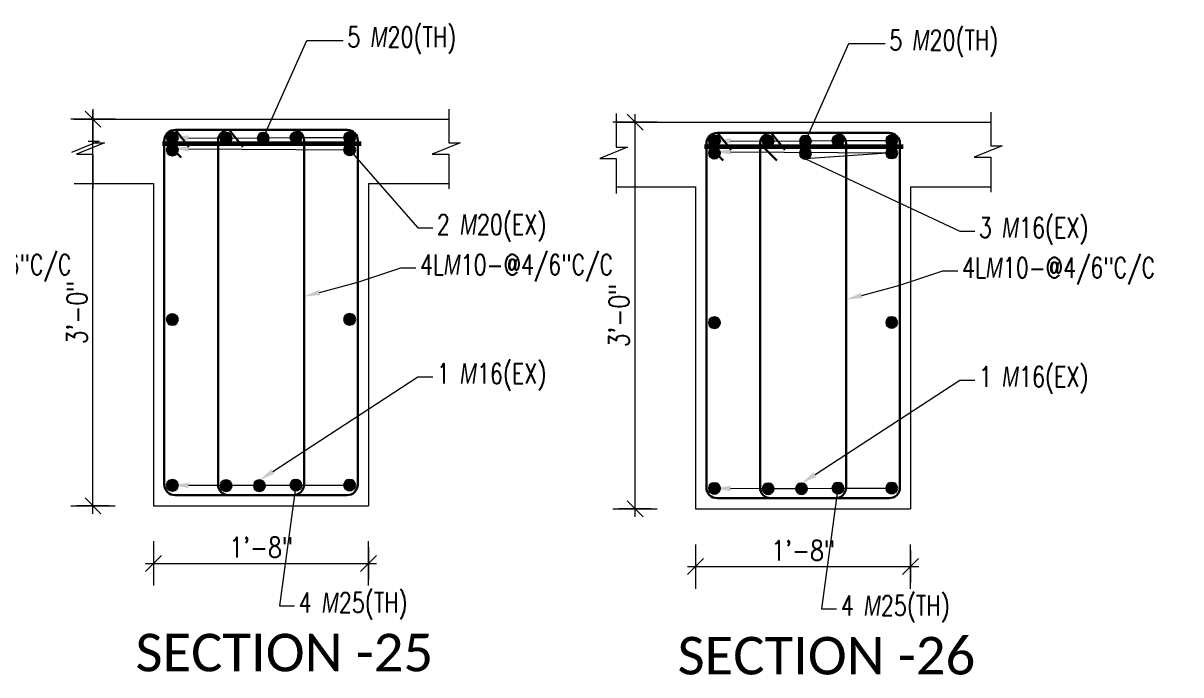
# Model space of a CAD drawing. Header units: inches. Extents: x 0 to 162649, y -36601 to -26324.
# Drawn here: x 156967.4 to 157075.1, y -36530.7 to -36470.1 of the extents above; entities that cross this region are included whole.
import ezdxf
from ezdxf import colors
from ezdxf.entities.mleader import LeaderData, LeaderLine
from ezdxf.math import Vec2, Vec3

# ---------------------------------------------------------------- set-up
doc = ezdxf.new("R2010")
doc.units = ezdxf.units.IN
doc.header["$MEASUREMENT"] = 0
for name, color, linetype, lineweight in [('Dim', 1, 'Continuous', 13), ('hatch', 252, 'Continuous', 0), ('OL_AR_Text', 140, 'Continuous', 5), ('Rein', 3, 'Continuous', 30), ('Stirrups', 191, 'Continuous', 25), ('TEXT', 7, 'Continuous', 9)]:
    doc.layers.add(name, color=color, linetype=linetype, lineweight=lineweight)
doc.styles.add('1-8 Annotative Text', font='calibri.ttf', dxfattribs={"height": 0.125})
doc.styles.add('DIM', font='simplex.shx', dxfattribs={"width": 0.75})
doc.styles.add('rmtext', font='romans.shx', dxfattribs={"width": 0.8})
doc.dimstyles.new('DIM-24', dxfattribs={"dimscale": 24, "dimtxt": 0.078125, "dimasz": 0.0625, "dimexe": 0.0625, "dimexo": 0.015625, "dimgap": 0.015625, "dimtad": 1, "dimdec": 1, "dimzin": 3, "dimdsep": 46, "dimlunit": 4, "dimtxsty": 'rmtext', "dimblk": 'OBLIQUE', "dimcen": 0.09375, "dimdle": 0.03125, "dimclrd": 1, "dimclre": 1, "dimclrt": 2, "dimadec": 0, "dimazin": 0, "dimtfac": 0.75, "dimtdec": 1, "dimtix": 1, "dimtmove": 0, "dimatfit": 3, "dimfxl": 0.0625, "dimfxlon": 1, "dimfrac": 1, "dimtolj": 1, "dimtzin": 0, "dimlwd": -1, "dimlwe": 5, "dimarcsym": 0})

# ---------------------------------------------------------------- blocks, each defined once
blk = doc.blocks.new('_Oblique')
for p, q in [((0, -1.375), (0, 1.375)), ((-0.495, -0.495), (0.495, 0.495))]:
    blk.add_line(p, q)
blk = doc.blocks.new('*D452')
at = {"layer": 'Defpoints', "color": 0, "transparency": 16777216}
for p in [(156979.57, -36515), (156999.57, -36515), (156999.57, -36520.35)]:
    blk.add_point(p, dxfattribs=at)
at = {"layer": 'Dim', "color": 1, "lineweight": 5, "transparency": 16777216}
for p, q in [((156979.57, -36518.85), (156979.57, -36521.85)), ((156999.57, -36518.85), (156999.57, -36521.85))]:
    blk.add_line(p, q, dxfattribs=at)
at = {"layer": 'Dim', "color": 1, "transparency": 16777216}
blk.add_line((156978.82, -36520.35), (157000.32, -36520.35), dxfattribs=at)
at = {"layer": 'Dim', "color": 1, "transparency": 16777216, "xscale": 1.5, "yscale": 1.5, "zscale": 1.5, "rotation": 180}
blk.add_blockref('_Oblique', (156979.57, -36520.35), dxfattribs=at)
at = {"layer": 'Dim', "color": 1, "transparency": 16777216, "xscale": 1.5, "yscale": 1.5, "zscale": 1.5}
blk.add_blockref('_Oblique', (156999.57, -36520.35), dxfattribs=at)
at = {"layer": 'Dim', "color": 2, "transparency": 16777216, "insert": (156989.57, -36518.86), "char_height": 1.875, "attachment_point": 5, "style": 'rmtext'}
blk.add_mtext('\\A1;1\'-8"', dxfattribs=at)
blk = doc.blocks.new('*D453')
at = {"layer": 'Defpoints', "color": 0, "transparency": 16777216}
for p in [(156973.94, -36479), (156979.57, -36479), (156979.57, -36515)]:
    blk.add_point(p, dxfattribs=at)
at = {"layer": 'Dim', "color": 1, "lineweight": 5, "transparency": 16777216}
for p, q in [((156975.44, -36479), (156972.44, -36479)), ((156975.44, -36515), (156972.44, -36515))]:
    blk.add_line(p, q, dxfattribs=at)
at = {"layer": 'Dim', "color": 1, "transparency": 16777216}
blk.add_line((156973.94, -36515.75), (156973.94, -36478.25), dxfattribs=at)
at = {"layer": 'Dim', "color": 1, "transparency": 16777216, "xscale": 1.5, "yscale": 1.5, "zscale": 1.5}
for p, rotation in [((156973.94, -36479), 90), ((156973.94, -36515), 270)]:
    blk.add_blockref('_Oblique', p, dxfattribs=dict(at, rotation=rotation))
at = {"layer": 'Dim', "color": 2, "transparency": 16777216, "insert": (156972.45, -36497), "char_height": 1.875, "attachment_point": 5, "rotation": 90, "style": 'rmtext'}
blk.add_mtext('\\A1;3\'-0"', dxfattribs=at)
blk = doc.blocks.new('*D454')
at = {"layer": 'Defpoints', "color": 0, "transparency": 16777216}
for p in [(157029.99, -36515.28), (157049.99, -36515.28), (157049.99, -36520.64)]:
    blk.add_point(p, dxfattribs=at)
at = {"layer": 'Dim', "color": 1, "lineweight": 5, "transparency": 16777216}
for p, q in [((157029.99, -36519.14), (157029.99, -36522.14)), ((157049.99, -36519.14), (157049.99, -36522.14))]:
    blk.add_line(p, q, dxfattribs=at)
at = {"layer": 'Dim', "color": 1, "transparency": 16777216}
blk.add_line((157029.24, -36520.64), (157050.74, -36520.64), dxfattribs=at)
at = {"layer": 'Dim', "color": 1, "transparency": 16777216, "xscale": 1.5, "yscale": 1.5, "zscale": 1.5, "rotation": 180}
blk.add_blockref('_Oblique', (157029.99, -36520.64), dxfattribs=at)
at = {"layer": 'Dim', "color": 1, "transparency": 16777216, "xscale": 1.5, "yscale": 1.5, "zscale": 1.5}
blk.add_blockref('_Oblique', (157049.99, -36520.64), dxfattribs=at)
at = {"layer": 'Dim', "color": 2, "transparency": 16777216, "insert": (157039.99, -36519.15), "char_height": 1.875, "attachment_point": 5, "style": 'rmtext'}
blk.add_mtext('\\A1;1\'-8"', dxfattribs=at)
blk = doc.blocks.new('*D455')
at = {"layer": 'Defpoints', "color": 0, "transparency": 16777216}
for p in [(157024.36, -36479.28), (157029.99, -36479.28), (157029.99, -36515.28)]:
    blk.add_point(p, dxfattribs=at)
at = {"layer": 'Dim', "color": 1, "transparency": 16777216}
blk.add_line((157024.36, -36516.03), (157024.36, -36478.53), dxfattribs=at)
at = {"layer": 'Dim', "color": 1, "lineweight": 5, "transparency": 16777216}
for p, q in [((157025.86, -36479.28), (157022.86, -36479.28)), ((157025.86, -36515.28), (157022.86, -36515.28))]:
    blk.add_line(p, q, dxfattribs=at)
at = {"layer": 'Dim', "color": 1, "transparency": 16777216, "xscale": 1.5, "yscale": 1.5, "zscale": 1.5}
for p, rotation in [((157024.36, -36479.28), 90), ((157024.36, -36515.28), 270)]:
    blk.add_blockref('_Oblique', p, dxfattribs=dict(at, rotation=rotation))
at = {"layer": 'Dim', "color": 2, "transparency": 16777216, "insert": (157022.87, -36497.28), "char_height": 1.875, "attachment_point": 5, "rotation": 90, "style": 'rmtext'}
blk.add_mtext('\\A1;3\'-0"', dxfattribs=at)

msp = doc.modelspace()

# ---------------------------------------------------------------- hatches: boundary and pattern name
at = {"layer": 'Rein'}
h = msp.add_hatch(color=256, dxfattribs=at)
h.dxf.hatch_style = 1
h.paths.add_polyline_path([(156981.82, -36480.72, 1), (156980.82, -36480.72, 1)])
h = msp.add_hatch(color=256, dxfattribs=at)
h.dxf.hatch_style = 1
h.paths.add_polyline_path([(156986.82, -36480.76, 1), (156985.82, -36480.76, 1)])
h = msp.add_hatch(color=256, dxfattribs=at)
h.dxf.hatch_style = 1
h.paths.add_polyline_path([(156990.28, -36480.76, 1), (156989.28, -36480.76, 1)])
h = msp.add_hatch(color=256, dxfattribs=at)
h.dxf.hatch_style = 1
h.paths.add_polyline_path([(156993.31, -36480.7, 1), (156992.31, -36480.7, 1)])
h = msp.add_hatch(color=256, dxfattribs=at)
h.dxf.hatch_style = 1
h.paths.add_polyline_path([(156998.31, -36480.7, 1), (156997.31, -36480.7, 1)])
h = msp.add_hatch(color=256, dxfattribs=at)
h.dxf.hatch_style = 1
h.paths.add_polyline_path([(156998.31, -36481.85, 1), (156997.31, -36481.85, 1)])
h = msp.add_hatch(color=256, dxfattribs=at)
h.dxf.hatch_style = 1
h.paths.add_polyline_path([(157032.24, -36481.01, 1), (157031.24, -36481.01, 1)])
h = msp.add_hatch(color=256, dxfattribs=at)
h.dxf.hatch_style = 1
h.paths.add_polyline_path([(157037.24, -36481.04, 1), (157036.24, -36481.04, 1)])
h = msp.add_hatch(color=256, dxfattribs=at)
h.dxf.hatch_style = 1
h.paths.add_polyline_path([(157040.7, -36481.04, 1), (157039.7, -36481.04, 1)])
h = msp.add_hatch(color=256, dxfattribs=at)
h.dxf.hatch_style = 1
h.paths.add_polyline_path([(157043.73, -36480.99, 1), (157042.73, -36480.99, 1)])
h = msp.add_hatch(color=256, dxfattribs=at)
h.dxf.hatch_style = 1
h.paths.add_polyline_path([(157048.73, -36480.99, 1), (157047.73, -36480.99, 1)])
h = msp.add_hatch(color=256, dxfattribs=at)
h.dxf.hatch_style = 1
h.paths.add_polyline_path([(156981.82, -36481.87, 1), (156980.82, -36481.87, 1)])
h = msp.add_hatch(color=256, dxfattribs=at)
h.dxf.hatch_style = 1
h.paths.add_polyline_path([(157032.24, -36482.16, 1), (157031.24, -36482.16, 1)])
h = msp.add_hatch(color=256, dxfattribs=at)
h.dxf.hatch_style = 1
h.paths.add_polyline_path([(157040.7, -36482.19, 1), (157039.7, -36482.19, 1)])
h = msp.add_hatch(color=256, dxfattribs=at)
h.dxf.hatch_style = 1
h.paths.add_polyline_path([(157048.73, -36482.14, 1), (157047.73, -36482.14, 1)])
h = msp.add_hatch(color=256, dxfattribs=at)
h.dxf.hatch_style = 1
h.paths.add_polyline_path([(156981.82, -36497.65, 1), (156980.82, -36497.65, 1)])
h = msp.add_hatch(color=256, dxfattribs=at)
h.dxf.hatch_style = 1
h.paths.add_polyline_path([(156998.31, -36497.63, 1), (156997.31, -36497.63, 1)])
h = msp.add_hatch(color=256, dxfattribs=at)
h.dxf.hatch_style = 1
h.paths.add_polyline_path([(157032.24, -36497.94, 1), (157031.24, -36497.94, 1)])
h = msp.add_hatch(color=256, dxfattribs=at)
h.dxf.hatch_style = 1
h.paths.add_polyline_path([(157048.73, -36497.92, 1), (157047.73, -36497.92, 1)])
h = msp.add_hatch(color=256, dxfattribs=at)
h.dxf.hatch_style = 1
h.paths.add_polyline_path([(156981.82, -36513.08, 1), (156980.82, -36513.08, 1)])
h = msp.add_hatch(color=256, dxfattribs=at)
h.dxf.hatch_style = 1
h.paths.add_polyline_path([(156993.31, -36513.06, 1), (156992.31, -36513.06, 1)])
h = msp.add_hatch(color=256, dxfattribs=at)
h.dxf.hatch_style = 1
h.paths.add_polyline_path([(156998.31, -36513.06, 1), (156997.31, -36513.06, 1)])
h = msp.add_hatch(color=256, dxfattribs=at)
h.dxf.hatch_style = 1
h.paths.add_polyline_path([(156986.82, -36513.11, 1), (156985.82, -36513.11, 1)])
h = msp.add_hatch(color=256, dxfattribs=at)
h.dxf.hatch_style = 1
h.paths.add_polyline_path([(156989.92, -36513.11, 1), (156988.92, -36513.11, 1)])
h = msp.add_hatch(color=256, dxfattribs=at)
h.dxf.hatch_style = 1
h.paths.add_polyline_path([(157032.24, -36513.37, 1), (157031.24, -36513.37, 1)])
h = msp.add_hatch(color=256, dxfattribs=at)
h.dxf.hatch_style = 1
h.paths.add_polyline_path([(157037.24, -36513.4, 1), (157036.24, -36513.4, 1)])
h = msp.add_hatch(color=256, dxfattribs=at)
h.dxf.hatch_style = 1
h.paths.add_polyline_path([(157040.34, -36513.4, 1), (157039.34, -36513.4, 1)])
h = msp.add_hatch(color=256, dxfattribs=at)
h.dxf.hatch_style = 1
h.paths.add_polyline_path([(157043.73, -36513.34, 1), (157042.73, -36513.34, 1)])
h = msp.add_hatch(color=256, dxfattribs=at)
h.dxf.hatch_style = 1
h.paths.add_polyline_path([(157048.73, -36513.34, 1), (157047.73, -36513.34, 1)])

# ---------------------------------------------------------------- linework, layer by layer
at = {"layer": 'Dim', "lineweight": 60}
for p, q in [((156980.39, -36481.25), (156998.89, -36481.25)), ((157030.81, -36481.53), (157049.31, -36481.53))]:
    msp.add_line(p, q, dxfattribs=at)
at = {"layer": 'hatch'}
for p, q in [((156973.94, -36478.06), (156973.94, -36481.19)), ((157007.04, -36478.06), (157007.04, -36481.19)), ((156972.2, -36479), (157007.04, -36479)), ((157022.61, -36478.48), (157022.61, -36481.61)), ((157057.46, -36478.34), (157057.46, -36481.47)), ((157022.61, -36479.28), (157057.46, -36479.28)), ((156974.53, -36481.04), (156971.93, -36482.1)), ((156975, -36481.19), (156972.4, -36482.25)), ((156975, -36481.19), (156972.4, -36482.25)), ((156973.48, -36481.04), (156974.53, -36481.04)), ((156973.94, -36481.19), (156975, -36481.19)), ((157008.1, -36481.19), (157005.5, -36482.25)), ((157007.04, -36481.19), (157008.1, -36481.19)), ((156972.4, -36482.25), (156973.94, -36482.25)), ((156973.94, -36482.25), (156973.94, -36485.49)), ((157005.5, -36482.25), (157007.04, -36482.25)), ((157007.04, -36482.25), (157007.04, -36485.49)), ((157023.67, -36481.61), (157021.07, -36482.67)), ((157022.61, -36481.61), (157023.67, -36481.61)), ((157058.51, -36481.47), (157055.91, -36482.54)), ((157057.46, -36481.47), (157058.51, -36481.47)), ((157021.07, -36482.67), (157022.61, -36482.67)), ((157022.61, -36482.67), (157022.61, -36485.92)), ((157055.91, -36482.54), (157057.46, -36482.54)), ((157057.46, -36482.54), (157057.46, -36485.78)), ((156972.2, -36485), (156979.57, -36485)), ((156979.57, -36485), (156979.57, -36515)), ((156999.57, -36485), (156999.57, -36515)), ((156999.57, -36485), (157007.04, -36485)), ((157022.61, -36485.28), (157029.99, -36485.28)), ((157029.99, -36485.28), (157029.99, -36515.28)), ((157049.99, -36485.28), (157049.99, -36515.28)), ((157049.99, -36485.28), (157057.46, -36485.28)), ((156979.57, -36515), (156999.57, -36515)), ((157029.99, -36515.28), (157049.99, -36515.28))]:
    msp.add_line(p, q, dxfattribs=at)
at = {"layer": 'Rein'}
for centre in [(156981.32, -36480.72), (156986.32, -36480.76), (156989.78, -36480.76), (156992.81, -36480.7), (156997.81, -36480.7), (156997.81, -36481.85), (157031.74, -36481.01), (157036.74, -36481.04), (157040.2, -36481.04), (157043.23, -36480.99), (157048.23, -36480.99), (156981.32, -36481.87), (157031.74, -36482.16), (157040.2, -36482.19), (157048.23, -36482.14), (156981.32, -36497.65), (156997.81, -36497.63), (157031.74, -36497.94), (157048.23, -36497.92), (156981.32, -36513.08), (156992.81, -36513.06), (156997.81, -36513.06), (156986.32, -36513.11), (156989.42, -36513.11), (157031.74, -36513.37), (157036.74, -36513.4), (157039.84, -36513.4), (157043.23, -36513.34), (157048.23, -36513.34)]:
    msp.add_circle(centre, 0.5, dxfattribs=at)
at = {"layer": 'Stirrups', "lineweight": 30}
for p, q in [((156981.61, -36480), (156982.87, -36481.57)), ((156986.61, -36480), (156987.87, -36481.57)), ((157032.02, -36480.28), (157033.29, -36481.86)), ((157037.02, -36480.28), (157038.29, -36481.86)), ((156980.57, -36481), (156982.15, -36482.56)), ((157030.99, -36481.28), (157032.56, -36482.85)), ((157035.99, -36481.28), (157037.56, -36482.85))]:
    msp.add_line(p, q, dxfattribs=at)
for points in [[(156981.57, -36514), (156997.57, -36514, 0.414214), (156998.57, -36513), (156998.57, -36481, 0.404381), (156997.61, -36480), (156981.61, -36480, 0.424115), (156980.57, -36481), (156980.57, -36513, 0.414214)], [(156986.57, -36514), (156992.57, -36514, 0.414214), (156993.57, -36513), (156993.57, -36481, 0.404381), (156992.61, -36480), (156986.61, -36480, 0.424115), (156985.57, -36481), (156985.57, -36513, 0.414214)], [(157031.99, -36514.28), (157047.99, -36514.28, 0.414214), (157048.99, -36513.28), (157048.99, -36481.28, 0.404381), (157048.02, -36480.28), (157032.02, -36480.28, 0.424115), (157030.99, -36481.28), (157030.99, -36513.28, 0.414214)], [(157036.99, -36514.28), (157042.99, -36514.28, 0.414214), (157043.99, -36513.28), (157043.99, -36481.28, 0.404381), (157043.02, -36480.28), (157037.02, -36480.28, 0.424115), (157035.99, -36481.28), (157035.99, -36513.28, 0.414214)]]:
    msp.add_lwpolyline(points, format="xyb", close=True, dxfattribs=at)

# ---------------------------------------------------------------- texts
at = {"layer": 'OL_AR_Text', "char_height": 3.5, "width": 2.6734445e-317, "attachment_point": 1, "style": '1-8 Annotative Text'}
for s, insert in [('SECTION -25', (156977.9, -36526.9)), ('SECTION -26', (157028.32, -36527.19))]:
    msp.add_mtext(s, dxfattribs=dict(at, insert=insert))

# ---------------------------------------------------------------- dimensions: what is measured, and where the dimension line sits
at = {"layer": 'Dim'}
for base, p1, p2, picture, middle in [((156973.94, -36479), (156979.57, -36515), (156979.57, -36479), '*D453', (156973.94, -36497)), ((157024.36, -36479.28), (157029.99, -36515.28), (157029.99, -36479.28), '*D455', (157024.36, -36497.28))]:
    dim = msp.add_linear_dim(base=base, p1=p1, p2=p2, angle=90, dimstyle='DIM-24', dxfattribs=at)
    dim.commit()
    dim.dimension.update_dxf_attribs({"geometry": picture, "text_midpoint": middle, "dimtype": 160})
for base, p1, p2, picture, middle in [((156999.57, -36520.35), (156979.57, -36515), (156999.57, -36515), '*D452', (156989.57, -36518.86)), ((157049.99, -36520.64), (157029.99, -36515.28), (157049.99, -36515.28), '*D454', (157039.99, -36519.15))]:
    dim = msp.add_linear_dim(base=base, p1=p1, p2=p2, dimstyle='DIM-24', dxfattribs=at)
    dim.commit()
    dim.dimension.update_dxf_attribs({"geometry": picture, "text_midpoint": middle})

# ---------------------------------------------------------------- leaders
at = {"layer": 'TEXT'}
ml = msp.add_multileader_mtext('Standard', dxfattribs=at)
ml.set_content('5 {\\Fgothici|c0;M}20(TH) ', color=256, style='DIM')
ml.set_leader_properties(color=1, linetype='ByLayer', lineweight=9)
ml.build(insert=Vec2(0, 0))
ml.multileader.update_dxf_attribs({"text_right_attachment_type": 2, "dogleg_length": 0.25, "arrow_head_size": 1.5, "scale": 32})
ctx = ml.context
ctx.base_point, ctx.scale, ctx.char_height, ctx.arrow_head_size, ctx.landing_gap_size, ctx.plane_origin = Vec3(156997.22, -36471.66), 32, 1.875, 1.5, 0.375, Vec3(157006.32, -36479.76)
ctx.right_attachment = 2
notes = []
notes.append((ctx, [(0, (1, 1, 0), (156993.82, -36471.66), (1, 0), 3.4, [(4, [(156981.32, -36480.72), (156986.32, -36480.76), (156992.81, -36480.7), (156997.81, -36480.7), (156989.78, -36480.76)], 0, [])])]))
ctx.mtext.insert, ctx.mtext.flow_direction = Vec3(156997.6, -36470.41), 5
ml = msp.add_multileader_mtext('Standard', dxfattribs=at)
ml.set_content('5 {\\Fgothici|c0;M}20(TH) ', color=256, style='DIM')
ml.set_leader_properties(color=1, linetype='ByLayer', lineweight=9)
ml.build(insert=Vec2(0, 0))
ml.multileader.update_dxf_attribs({"text_right_attachment_type": 2, "dogleg_length": 0.25, "arrow_head_size": 1.5, "scale": 32})
ctx = ml.context
ctx.base_point, ctx.scale, ctx.char_height, ctx.arrow_head_size, ctx.landing_gap_size, ctx.plane_origin = Vec3(157047.64, -36471.95), 32, 1.875, 1.5, 0.375, Vec3(157056.74, -36480.04)
ctx.right_attachment = 2
notes.append((ctx, [(0, (1, 1, 0), (157044.23, -36471.95), (1, 0), 3.4, [(4, [(157031.74, -36481.01), (157036.74, -36481.04), (157043.23, -36480.99), (157048.23, -36480.99), (157040.2, -36481.04)], 0, [])])]))
ctx.mtext.insert, ctx.mtext.flow_direction = Vec3(157048.01, -36470.7), 5
ml = msp.add_multileader_mtext('Standard', dxfattribs=at)
ml.set_content('2 {\\Fgothici|c0;M}20(EX) ', color=256, style='DIM')
ml.set_leader_properties(color=1, linetype='ByLayer', lineweight=9)
ml.build(insert=Vec2(0, 0))
ml.multileader.update_dxf_attribs({"text_right_attachment_type": 2, "dogleg_length": 0.25, "arrow_head_size": 1.5, "scale": 32})
ctx = ml.context
ctx.base_point, ctx.scale, ctx.char_height, ctx.arrow_head_size, ctx.landing_gap_size, ctx.plane_origin = Vec3(157005.55, -36489.12), 32, 1.875, 1.5, 0.375, Vec3(157004.36, -36487.07)
ctx.right_attachment = 2
notes.append((ctx, [(0, (1, 1, 0), (157004.14, -36489.12), (1, 0), 1.4, [(3, [(156981.32, -36481.74), (156997.81, -36481.85)], 0, [])])]))
ctx.mtext.insert, ctx.mtext.flow_direction = Vec3(157005.92, -36487.87), 5
ml = msp.add_multileader_mtext('Standard', dxfattribs=at)
ml.set_content('3 {\\Fgothici|c0;M}16(EX) ', color=256, style='DIM')
ml.set_leader_properties(color=1, linetype='ByLayer', lineweight=9)
ml.build(insert=Vec2(0, 0))
ml.multileader.update_dxf_attribs({"text_right_attachment_type": 2, "dogleg_length": 0.25, "arrow_head_size": 1.5, "scale": 32})
ctx = ml.context
ctx.base_point, ctx.scale, ctx.char_height, ctx.arrow_head_size, ctx.landing_gap_size, ctx.plane_origin = Vec3(157055.96, -36489.41), 32, 1.875, 1.5, 0.375, Vec3(157054.77, -36487.36)
ctx.right_attachment = 2
notes.append((ctx, [(0, (1, 1, 0), (157054.56, -36489.41), (1, 0), 1.4, [(1, [(157031.74, -36482.03), (157048.23, -36482.14), (157040.2, -36482.69)], 0, [])])]))
ctx.mtext.insert, ctx.mtext.flow_direction = Vec3(157056.34, -36488.16), 5
ml = msp.add_multileader_mtext('Standard', dxfattribs=at)
ml.set_content('4L{\\Fgothici|c0;M}10-@4/6"C/C ', color=256, style='DIM')
ml.set_leader_properties(color=1, linetype='ByLayer', lineweight=9)
ml.build(insert=Vec2(0, 0))
ml.multileader.update_dxf_attribs({"text_right_attachment_type": 2, "dogleg_length": 0.25, "arrow_head_size": 1.5, "scale": 32})
ctx = ml.context
ctx.base_point, ctx.scale, ctx.char_height, ctx.arrow_head_size, ctx.landing_gap_size, ctx.plane_origin = Vec3(156953.6, -36492.85), 32, 1.875, 1.5, 0.375, Vec3(156962.13, -36502.6)
ctx.right_attachment = 2
notes.append((ctx, [(0, (1, 1, 0), (156952.19, -36492.85), (1, 0), 1.4, [(1, [(156943.19, -36495.51), (156948.19, -36494.18)], 0, [])])]))
ctx.mtext.insert, ctx.mtext.flow_direction = Vec3(156953.97, -36491.6), 5
ml = msp.add_multileader_mtext('Standard', dxfattribs=at)
ml.set_content('4L{\\Fgothici|c0;M}10-@4/6"C/C ', color=256, style='DIM')
ml.set_leader_properties(color=1, linetype='ByLayer', lineweight=9)
ml.build(insert=Vec2(0, 0))
ml.multileader.update_dxf_attribs({"text_right_attachment_type": 2, "dogleg_length": 0.25, "arrow_head_size": 1.5, "scale": 32})
ctx = ml.context
ctx.base_point, ctx.scale, ctx.char_height, ctx.arrow_head_size, ctx.landing_gap_size, ctx.plane_origin = Vec3(157003.98, -36492.85), 32, 1.875, 1.5, 0.375, Vec3(157012.51, -36502.6)
ctx.right_attachment = 2
notes.append((ctx, [(0, (1, 1, 0), (157002.57, -36492.85), (1, 0), 1.4, [(1, [(156993.57, -36495.51), (156998.57, -36494.18)], 0, [])])]))
ctx.mtext.insert, ctx.mtext.flow_direction = Vec3(157004.35, -36491.6), 5
ml = msp.add_multileader_mtext('Standard', dxfattribs=at)
ml.set_content('4L{\\Fgothici|c0;M}10-@4/6"C/C ', color=256, style='DIM')
ml.set_leader_properties(color=1, linetype='ByLayer', lineweight=9)
ml.build(insert=Vec2(0, 0))
ml.multileader.update_dxf_attribs({"text_right_attachment_type": 2, "dogleg_length": 0.25, "arrow_head_size": 1.5, "scale": 32})
ctx = ml.context
ctx.base_point, ctx.scale, ctx.char_height, ctx.arrow_head_size, ctx.landing_gap_size, ctx.plane_origin = Vec3(157054.39, -36493.13), 32, 1.875, 1.5, 0.375, Vec3(157062.93, -36502.88)
ctx.right_attachment = 2
notes.append((ctx, [(0, (1, 1, 0), (157052.99, -36493.13), (1, 0), 1.4, [(1, [(157043.99, -36495.79), (157048.99, -36494.46)], 0, [])])]))
ctx.mtext.insert, ctx.mtext.flow_direction = Vec3(157054.77, -36491.88), 5
ml = msp.add_multileader_mtext('Standard', dxfattribs=at)
ml.set_content('1 {\\Fgothici|c0;M}16(EX) ', color=256, style='DIM')
ml.set_leader_properties(color=1, linetype='ByLayer', lineweight=9)
ml.build(insert=Vec2(0, 0))
ml.multileader.update_dxf_attribs({"text_right_attachment_type": 2, "dogleg_length": 0.25, "arrow_head_size": 1.5, "scale": 32})
ctx = ml.context
ctx.base_point, ctx.scale, ctx.char_height, ctx.arrow_head_size, ctx.landing_gap_size, ctx.plane_origin = Vec3(157005.55, -36502.99), 32, 1.875, 1.5, 0.375, Vec3(157004.36, -36500.95)
ctx.right_attachment = 2
notes.append((ctx, [(0, (1, 1, 0), (157004.14, -36502.99), (1, 0), 1.4, [(3, [(156989.42, -36512.61)], 0, [])])]))
ctx.mtext.insert, ctx.mtext.flow_direction = Vec3(157005.92, -36501.74), 5
ml = msp.add_multileader_mtext('Standard', dxfattribs=at)
ml.set_content('1 {\\Fgothici|c0;M}16(EX) ', color=256, style='DIM')
ml.set_leader_properties(color=1, linetype='ByLayer', lineweight=9)
ml.build(insert=Vec2(0, 0))
ml.multileader.update_dxf_attribs({"text_right_attachment_type": 2, "dogleg_length": 0.25, "arrow_head_size": 1.5, "scale": 32})
ctx = ml.context
ctx.base_point, ctx.scale, ctx.char_height, ctx.arrow_head_size, ctx.landing_gap_size, ctx.plane_origin = Vec3(157055.96, -36503.28), 32, 1.875, 1.5, 0.375, Vec3(157054.77, -36501.23)
ctx.right_attachment = 2
notes.append((ctx, [(0, (1, 1, 0), (157054.56, -36503.28), (1, 0), 1.4, [(3, [(157039.84, -36512.9)], 0, [])])]))
ctx.mtext.insert, ctx.mtext.flow_direction = Vec3(157056.34, -36502.03), 5
ml = msp.add_multileader_mtext('Standard', dxfattribs=at)
ml.set_content('4 {\\Fgothici|c0;M}25(TH) ', color=256, style='DIM')
ml.set_leader_properties(color=1, linetype='ByLayer', lineweight=9)
ml.build(insert=Vec2(0, 0))
ml.multileader.update_dxf_attribs({"text_right_attachment_type": 2, "dogleg_length": 0.25, "arrow_head_size": 1.5, "scale": 32})
ctx = ml.context
ctx.base_point, ctx.scale, ctx.char_height, ctx.arrow_head_size, ctx.landing_gap_size, ctx.plane_origin = Vec3(156992.7, -36524.31), 32, 1.875, 1.5, 0.375, Vec3(157004.36, -36506.26)
ctx.right_attachment = 2
notes.append((ctx, [(0, (1, 1, 0), (156991.29, -36524.31), (1, 0), 1.4, [(2, [(156981.32, -36513.08), (156997.81, -36513.06), (156986.82, -36513.11), (156992.81, -36513.06)], 0, [])])]))
ctx.mtext.insert, ctx.mtext.flow_direction = Vec3(156993.07, -36523.06), 5
ml = msp.add_multileader_mtext('Standard', dxfattribs=at)
ml.set_content('4 {\\Fgothici|c0;M}25(TH) ', color=256, style='DIM')
ml.set_leader_properties(color=1, linetype='ByLayer', lineweight=9)
ml.build(insert=Vec2(0, 0))
ml.multileader.update_dxf_attribs({"text_right_attachment_type": 2, "dogleg_length": 0.25, "arrow_head_size": 1.5, "scale": 32})
ctx = ml.context
ctx.base_point, ctx.scale, ctx.char_height, ctx.arrow_head_size, ctx.landing_gap_size, ctx.plane_origin = Vec3(157043.11, -36524.59), 32, 1.875, 1.5, 0.375, Vec3(157054.77, -36506.54)
ctx.right_attachment = 2
notes.append((ctx, [(0, (1, 1, 0), (157041.71, -36524.59), (1, 0), 1.4, [(2, [(157031.74, -36513.37), (157048.23, -36513.34), (157037.24, -36513.4), (157043.23, -36513.34)], 0, [])])]))
ctx.mtext.insert, ctx.mtext.flow_direction = Vec3(157043.49, -36523.34), 5
for ctx, leaders in notes:
    for number, flags, end, landing, length, lines in leaders:
        leader = LeaderData()
        leader.index, (leader.has_last_leader_line, leader.has_dogleg_vector, leader.attachment_direction) = number, flags
        leader.last_leader_point, leader.dogleg_vector, leader.dogleg_length = Vec3(end), Vec3(landing), length
        for number, points, colour, breaks in lines:
            line = LeaderLine()
            line.index, line.vertices, line.color, line.breaks = number, Vec3.list(points), colors.encode_raw_color(colour), breaks
            leader.lines.append(line)
        ctx.leaders.append(leader)

doc.saveas('drawing.dxf')
